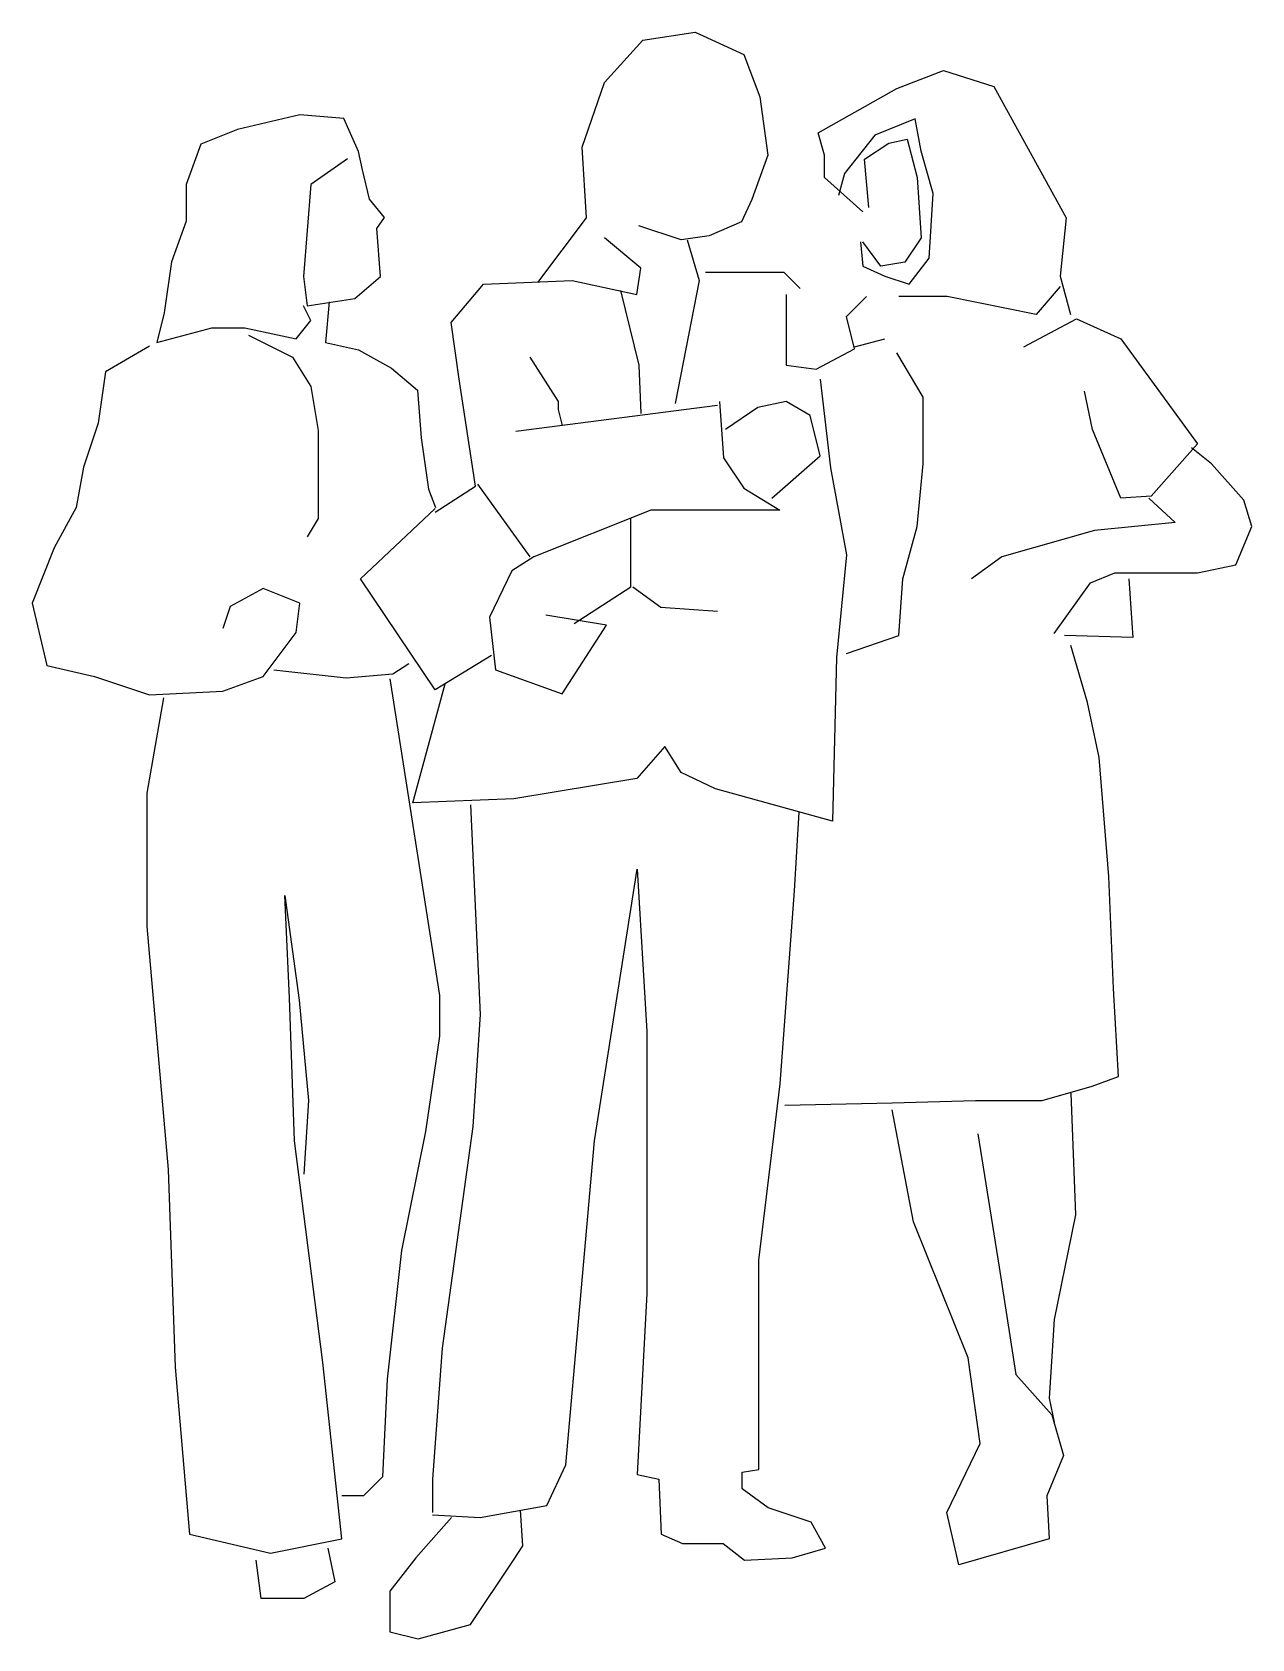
# Model space of a CAD drawing. Extents: x 71898 to 73252, y 21261 to 23043.
import ezdxf

# ---------------------------------------------------------------- set-up
doc = ezdxf.new("R2010")
doc.units = 0
doc.header["$LTSCALE"] = 1270
doc.header["$MEASUREMENT"] = 0
doc.layers.get('0').update_dxf_attribs({"linetype": 'CONTINUOUS'})

msp = doc.modelspace()

# ---------------------------------------------------------------- linework, layer by layer
at = {"linetype": 'CONTINUOUS'}
for p, q in [((72575.9, 23034.1), (72634.1, 23043)), ((72634.1, 23043), (72687.8, 23018.4)), ((72533.4, 22987.1), (72575.9, 23034.1)), ((72687.8, 23018.4), (72705.7, 22971.4)), ((72857.8, 22980.4), (72909.3, 23000.5)), ((72909.3, 23000.5), (72965.2, 22982.6)), ((72508.8, 22915.5), (72533.4, 22987.1)), ((72965.2, 22982.6), (73045.7, 22837.2)), ((72705.7, 22971.4), (72714.6, 22906.6)), ((72770.5, 22931.2), (72857.8, 22980.4)), ((72195.6, 22951.3), (72126.4, 22935)), ((72244.4, 22947.2), (72195.6, 22951.3)), ((72260.7, 22910.6), (72244.4, 22947.2)), ((72877.9, 22946.8), (72833.2, 22928.9)), ((72884.6, 22911), (72877.9, 22946.8)), ((72126.4, 22935), (72085.7, 22918.8)), ((72777.3, 22906.6), (72770.5, 22931.2)), ((72833.2, 22928.9), (72799.6, 22886.4)), ((72085.7, 22918.8), (72069.4, 22874)), ((72264.8, 22890.3), (72260.7, 22910.6)), ((72513.3, 22837.2), (72508.8, 22915.5)), ((72822, 22902.1), (72848.8, 22920)), ((72848.8, 22920), (72869, 22924.4)), ((72869, 22924.4), (72880.2, 22881.9)), ((72898.1, 22864), (72884.6, 22911)), ((72248.5, 22902.5), (72207.8, 22874)), ((72714.6, 22906.6), (72696.7, 22857.3)), ((72777.3, 22881.9), (72777.3, 22906.6)), ((72826.5, 22848.4), (72822, 22902.1)), ((72272.9, 22857.7), (72264.8, 22890.3)), ((72819.8, 22843.9), (72777.3, 22881.9)), ((72799.6, 22886.4), (72792.9, 22861.8)), ((72880.2, 22881.9), (72884.6, 22814.8)), ((72069.4, 22874), (72069.4, 22833.3)), ((72207.8, 22874), (72199.6, 22772.2)), ((72289.2, 22837.4), (72272.9, 22857.7)), ((72696.7, 22857.3), (72685.5, 22832.7)), ((72893.6, 22792.5), (72898.1, 22864)), ((72069.4, 22833.3), (72053.1, 22788.5)), ((72281, 22825.2), (72289.2, 22837.4)), ((72285.1, 22772.2), (72281, 22825.2)), ((72459.6, 22765.6), (72513.3, 22837.2)), ((72618.4, 22812.6), (72571.4, 22828.2)), ((72685.5, 22832.7), (72649.7, 22817.1)), ((73045.7, 22837.2), (73039, 22772.3)), ((72573.7, 22781.3), (72533.4, 22814.8)), ((72649.7, 22817.1), (72618.4, 22812.6)), ((72625.1, 22812.6), (72638.6, 22767.8)), ((72817.5, 22810.4), (72819.8, 22783.5)), ((72839.9, 22783.5), (72819.8, 22810.4)), ((72884.6, 22814.8), (72866.7, 22788)), ((72053.1, 22788.5), (72045, 22731.6)), ((72866.7, 22788), (72839.9, 22783.5)), ((72871.2, 22763.4), (72893.6, 22792.5)), ((72199.6, 22772.2), (72203.7, 22739.7)), ((72256.6, 22747.8), (72285.1, 22772.2)), ((72569.2, 22752.2), (72573.7, 22781.3)), ((72645.3, 22776.8), (72732.5, 22776.8)), ((72732.5, 22776.8), (72750.4, 22758.9)), ((72819.8, 22783.5), (72844.4, 22772.3)), ((72844.4, 22772.3), (72871.2, 22763.4)), ((73039, 22772.3), (73050.2, 22729.8)), ((72363.4, 22720.9), (72399.2, 22763.4)), ((72399.2, 22763.4), (72497.6, 22767.8)), ((72497.6, 22767.8), (72569.2, 22752.2)), ((72551.3, 22756.7), (72571.4, 22673.9)), ((72638.6, 22767.8), (72611.7, 22631.4)), ((72734.8, 22752.2), (72734.8, 22673.9)), ((73039, 22761.1), (73012.2, 22729.8)), ((72207.8, 22723.4), (72199.6, 22739.7)), ((72203.7, 22739.7), (72256.6, 22747.8)), ((72228.1, 22743.8), (72224.1, 22699)), ((72801.9, 22727.6), (72824.2, 22749.9)), ((72913.7, 22749.9), (72860, 22749.9)), ((73012.2, 22729.8), (72913.7, 22749.9)), ((72045, 22731.6), (72036.8, 22699)), ((72036.8, 22699), (72097.9, 22715.3)), ((72097.9, 22715.3), (72134.5, 22715.3)), ((72134.5, 22715.3), (72191.5, 22703.1)), ((72191.5, 22703.1), (72207.8, 22723.4)), ((72372.3, 22658.2), (72363.4, 22720.9)), ((72810.8, 22691.8), (72801.9, 22727.6)), ((72998.7, 22694), (73056.9, 22725.3)), ((73056.9, 22725.3), (73106.1, 22703)), ((72138.6, 22707.1), (72187.4, 22682.7)), ((72224.1, 22699), (72260.7, 22690.9)), ((72810.8, 22694), (72844.4, 22703)), ((73106.1, 22703), (73191.1, 22586.6)), ((72028.7, 22694.9), (71979.9, 22666.4)), ((72187.4, 22682.7), (72207.8, 22650.2)), ((72260.7, 22690.9), (72297.3, 22670.5)), ((72450.6, 22682.8), (72482, 22633.6)), ((72768.3, 22669.4), (72810.8, 22691.8)), ((72886.9, 22638.1), (72857.8, 22687.3)), ((71979.9, 22666.4), (71971.7, 22609.5)), ((72297.3, 22670.5), (72325.8, 22646.1)), ((72571.4, 22673.9), (72573.7, 22620.2)), ((72734.8, 22673.9), (72768.3, 22669.4)), ((72207.8, 22650.2), (72215.9, 22601.3)), ((72325.8, 22646.1), (72329.9, 22593.2)), ((72390.2, 22539.7), (72372.3, 22658.2)), ((72772.8, 22658.2), (72784, 22559.8)), ((73074.8, 22602.3), (73065.9, 22644.8)), ((72658.7, 22629.1), (72435, 22600.1)), ((72482, 22633.6), (72482, 22624.7)), ((72660.9, 22633.6), (72665.4, 22571)), ((72703.4, 22626.9), (72667.6, 22602.3)), ((72734.8, 22633.6), (72703.4, 22626.9)), ((72761.6, 22618), (72734.8, 22633.6)), ((72886.9, 22564.3), (72886.9, 22638.1)), ((71971.7, 22609.5), (71955.5, 22560.6)), ((72482, 22624.7), (72486.4, 22606.8)), ((72772.8, 22573.2), (72761.6, 22618)), ((72215.9, 22601.3), (72215.9, 22503.6)), ((72329.9, 22593.2), (72338, 22536.2)), ((73106.1, 22526.2), (73074.8, 22602.3)), ((72719.1, 22526.2), (72772.8, 22573.2)), ((73191.1, 22586.6), (73139.7, 22528.5)), ((73206.8, 22564.3), (73184.4, 22582.2)), ((71955.5, 22560.6), (71947.3, 22515.9)), ((72665.4, 22571), (72687.8, 22537.4)), ((72784, 22559.8), (72801.9, 22463.6)), ((72880.2, 22494.9), (72886.9, 22564.3)), ((73242.6, 22524), (73206.8, 22564.3)), ((72345.5, 22510.6), (72390.2, 22539.7)), ((72392.5, 22541.9), (72450.6, 22461.4)), ((72687.8, 22537.4), (72728, 22512.8)), ((72338, 22536.2), (72346.1, 22515.9)), ((73139.7, 22528.5), (73106.1, 22526.2)), ((73137.4, 22526.2), (73166.5, 22499.4)), ((73251.5, 22494.9), (73242.6, 22524)), ((71947.3, 22515.9), (71922.9, 22471.1)), ((72215.9, 22503.6), (72203.7, 22483.3)), ((72262.7, 22436.7), (72345.5, 22515)), ((72584.9, 22512.8), (72455.1, 22461.4)), ((72562.5, 22427.8), (72562.5, 22503.9)), ((72728, 22512.8), (72584.9, 22512.8)), ((72864.5, 22436.7), (72880.2, 22494.9)), ((73077, 22490.4), (72974.1, 22461.4)), ((73166.5, 22499.4), (73077, 22490.4)), ((73233.6, 22452.4), (73251.5, 22494.9)), ((71922.9, 22471.1), (71898.5, 22410)), ((72455.1, 22461.4), (72430.5, 22445.7)), ((72801.9, 22463.6), (72790.7, 22349.5)), ((72974.1, 22461.4), (72940.6, 22436.7)), ((73191.1, 22443.5), (73233.6, 22452.4)), ((72345.5, 22313.7), (72262.7, 22436.7)), ((72430.5, 22445.7), (72405.9, 22394.2)), ((72860, 22374.1), (72864.5, 22436.7)), ((73032.3, 22376.3), (73072.6, 22432.3)), ((73072.6, 22432.3), (73099.4, 22443.5)), ((73099.4, 22443.5), (73191.1, 22443.5)), ((73115.1, 22436.7), (73119.5, 22371.9)), ((72154.9, 22426.3), (72118.2, 22406)), ((72195.6, 22410), (72154.9, 22426.3)), ((72499.8, 22387.5), (72562.5, 22427.8)), ((72564.7, 22427.8), (72596, 22405.4)), ((71898.5, 22410), (71914.8, 22340.9)), ((72118.2, 22406), (72110.1, 22381.6)), ((72191.5, 22377.5), (72195.6, 22410)), ((72405.9, 22394.2), (72412.6, 22336.1)), ((72535.6, 22385.3), (72468.5, 22396.5)), ((72596, 22405.4), (72658.7, 22400.9)), ((72154.9, 22328.6), (72191.5, 22377.5)), ((72486.4, 22309.2), (72535.6, 22385.3)), ((72801.9, 22354), (72860, 22374.1)), ((73119.5, 22371.9), (73043.5, 22374.1)), ((73069.1, 22299.7), (73050.6, 22363.1)), ((71914.8, 22340.9), (71967.7, 22328.6)), ((72298.5, 22331.6), (72316.4, 22342.8)), ((72408.1, 22351.7), (72345.5, 22313.7)), ((72790.7, 22349.5), (72786.2, 22168.3)), ((71967.7, 22328.6), (72028.7, 22308.3)), ((72110.1, 22312.4), (72154.9, 22328.6)), ((72166.5, 22336.1), (72247, 22327.1)), ((72247, 22327.1), (72298.5, 22331.6)), ((72295.1, 22326.1), (72350.5, 21974.8)), ((72412.6, 22336.1), (72486.4, 22309.2)), ((72044.1, 22305), (72025.6, 22199.3)), ((72028.7, 22308.3), (72110.1, 22312.4)), ((72320.9, 22188.4), (72356.7, 22320.4)), ((73082.3, 22238.9), (73069.1, 22299.7)), ((72600.5, 22251.1), (72569.2, 22215.3)), ((72618.4, 22222), (72600.5, 22251.1)), ((73092.9, 22106.9), (73082.3, 22238.9)), ((72656.5, 22204.1), (72618.4, 22222)), ((72025.6, 22199.3), (72025.6, 22051.4)), ((72569.2, 22215.3), (72432.7, 22192.9)), ((72786.2, 22168.3), (72656.5, 22204.1)), ((72432.7, 22192.9), (72320.9, 22188.4)), ((72384.9, 22186.1), (72395.4, 21953.6)), ((72744.2, 22091), (72749.4, 22178.2)), ((72522.2, 21813.6), (72569.8, 22114.8)), ((72569.8, 22114.8), (72580.4, 21935.1)), ((73098.1, 21982.7), (73092.9, 22106.9)), ((72178.8, 22085.7), (72194.7, 21969.5)), ((72184.1, 21972.1), (72178.8, 22085.7)), ((72728.3, 21877), (72744.2, 22091)), ((72025.6, 22051.4), (72049.4, 21781.9)), ((72189.4, 21813.6), (72184.1, 21972.1)), ((72194.7, 21969.5), (72205.2, 21858.5)), ((72350.5, 21974.8), (72350.5, 21929.9)), ((73103.4, 21884.9), (73098.1, 21982.7)), ((72395.4, 21953.6), (72387.5, 21829.5)), ((72580.4, 21935.1), (72580.4, 21644.5)), ((72350.5, 21929.9), (72334.7, 21824.2)), ((73074.4, 21874.4), (73103.4, 21884.9)), ((72704.5, 21681.5), (72728.3, 21877)), ((73018.9, 21858.5), (73074.4, 21874.4)), ((73050.6, 21866.5), (73055.9, 21731.7)), ((72205.2, 21858.5), (72199.9, 21776.6)), ((72733.6, 21853.2), (72852.5, 21855.9)), ((72852.5, 21855.9), (72944.9, 21858.5)), ((72876.2, 21723.8), (72852.5, 21848)), ((72944.9, 21858.5), (73018.9, 21858.5)), ((72334.7, 21824.2), (72308.3, 21692.1)), ((72387.5, 21829.5), (72353.2, 21583.8)), ((72221.1, 21567.9), (72189.4, 21813.6)), ((72490.5, 21454.3), (72522.2, 21813.6)), ((72947.6, 21821.5), (72971.3, 21673.6)), ((72049.4, 21781.9), (72057.3, 21562.6)), ((72937, 21573.2), (72876.2, 21723.8)), ((73055.9, 21731.7), (73032.1, 21615.5)), ((72308.3, 21692.1), (72292.4, 21549.4)), ((72704.5, 21449.1), (72704.5, 21681.5)), ((72971.3, 21673.6), (72989.8, 21554.7)), ((72580.4, 21644.5), (72569.8, 21443.8)), ((73032.1, 21615.5), (73026.8, 21528.3)), ((72353.2, 21583.8), (72342.6, 21438.5)), ((72057.3, 21562.6), (72073.1, 21377.7)), ((72242.2, 21372.4), (72221.1, 21567.9)), ((72950.2, 21478.1), (72937, 21573.2)), ((72292.4, 21549.4), (72287.1, 21441.1)), ((72989.8, 21554.7), (73029.5, 21509.8)), ((73026.8, 21528.3), (73032.1, 21501.9)), ((73029.5, 21509.8), (73042.7, 21464.9)), ((72913.2, 21401.5), (72950.2, 21478.1)), ((72469.4, 21409.4), (72490.5, 21454.3)), ((73042.7, 21464.9), (73024.2, 21420)), ((72287.1, 21441.1), (72266, 21420)), ((72342.6, 21438.5), (72342.6, 21401.5)), ((72569.8, 21443.8), (72593.6, 21438.5)), ((72593.6, 21438.5), (72596.2, 21377.7)), ((72686, 21446.4), (72704.5, 21449.1)), ((72686, 21427.9), (72686, 21446.4)), ((72266, 21420), (72242.2, 21420)), ((72715.1, 21406.8), (72686, 21427.9)), ((73024.2, 21420), (73026.8, 21372.4)), ((72363.7, 21396.2), (72324.1, 21351.3)), ((72342.6, 21398.9), (72395.4, 21396.2)), ((72395.4, 21396.2), (72469.4, 21409.4)), ((72443, 21364.5), (72440.3, 21404.1)), ((72762.6, 21390.9), (72715.1, 21406.8)), ((72926.4, 21343.4), (72913.2, 21401.5)), ((72778.5, 21361.9), (72762.6, 21390.9)), ((72073.1, 21377.7), (72163, 21356.6)), ((72163, 21356.6), (72242.2, 21372.4)), ((72226.4, 21361.9), (72234.3, 21324.9)), ((72432.4, 21348.7), (72443, 21364.5)), ((72596.2, 21377.7), (72620, 21367.2)), ((72620, 21367.2), (72664.9, 21367.2)), ((72664.9, 21367.2), (72688.7, 21348.7)), ((72741.5, 21351.3), (72778.5, 21361.9)), ((73026.8, 21372.4), (72926.4, 21343.4)), ((72152.4, 21306.4), (72147.1, 21348.7)), ((72324.1, 21351.3), (72295.1, 21314.3)), ((72384.9, 21277.3), (72432.4, 21348.7)), ((72688.7, 21348.7), (72741.5, 21351.3)), ((72234.3, 21324.9), (72199.9, 21306.4)), ((72295.1, 21314.3), (72295.1, 21269.4)), ((72199.9, 21306.4), (72152.4, 21306.4)), ((72326.8, 21261.5), (72384.9, 21277.3)), ((72295.1, 21269.4), (72326.8, 21261.5))]:
    msp.add_line(p, q, dxfattribs=at)

doc.saveas('drawing.dxf')
